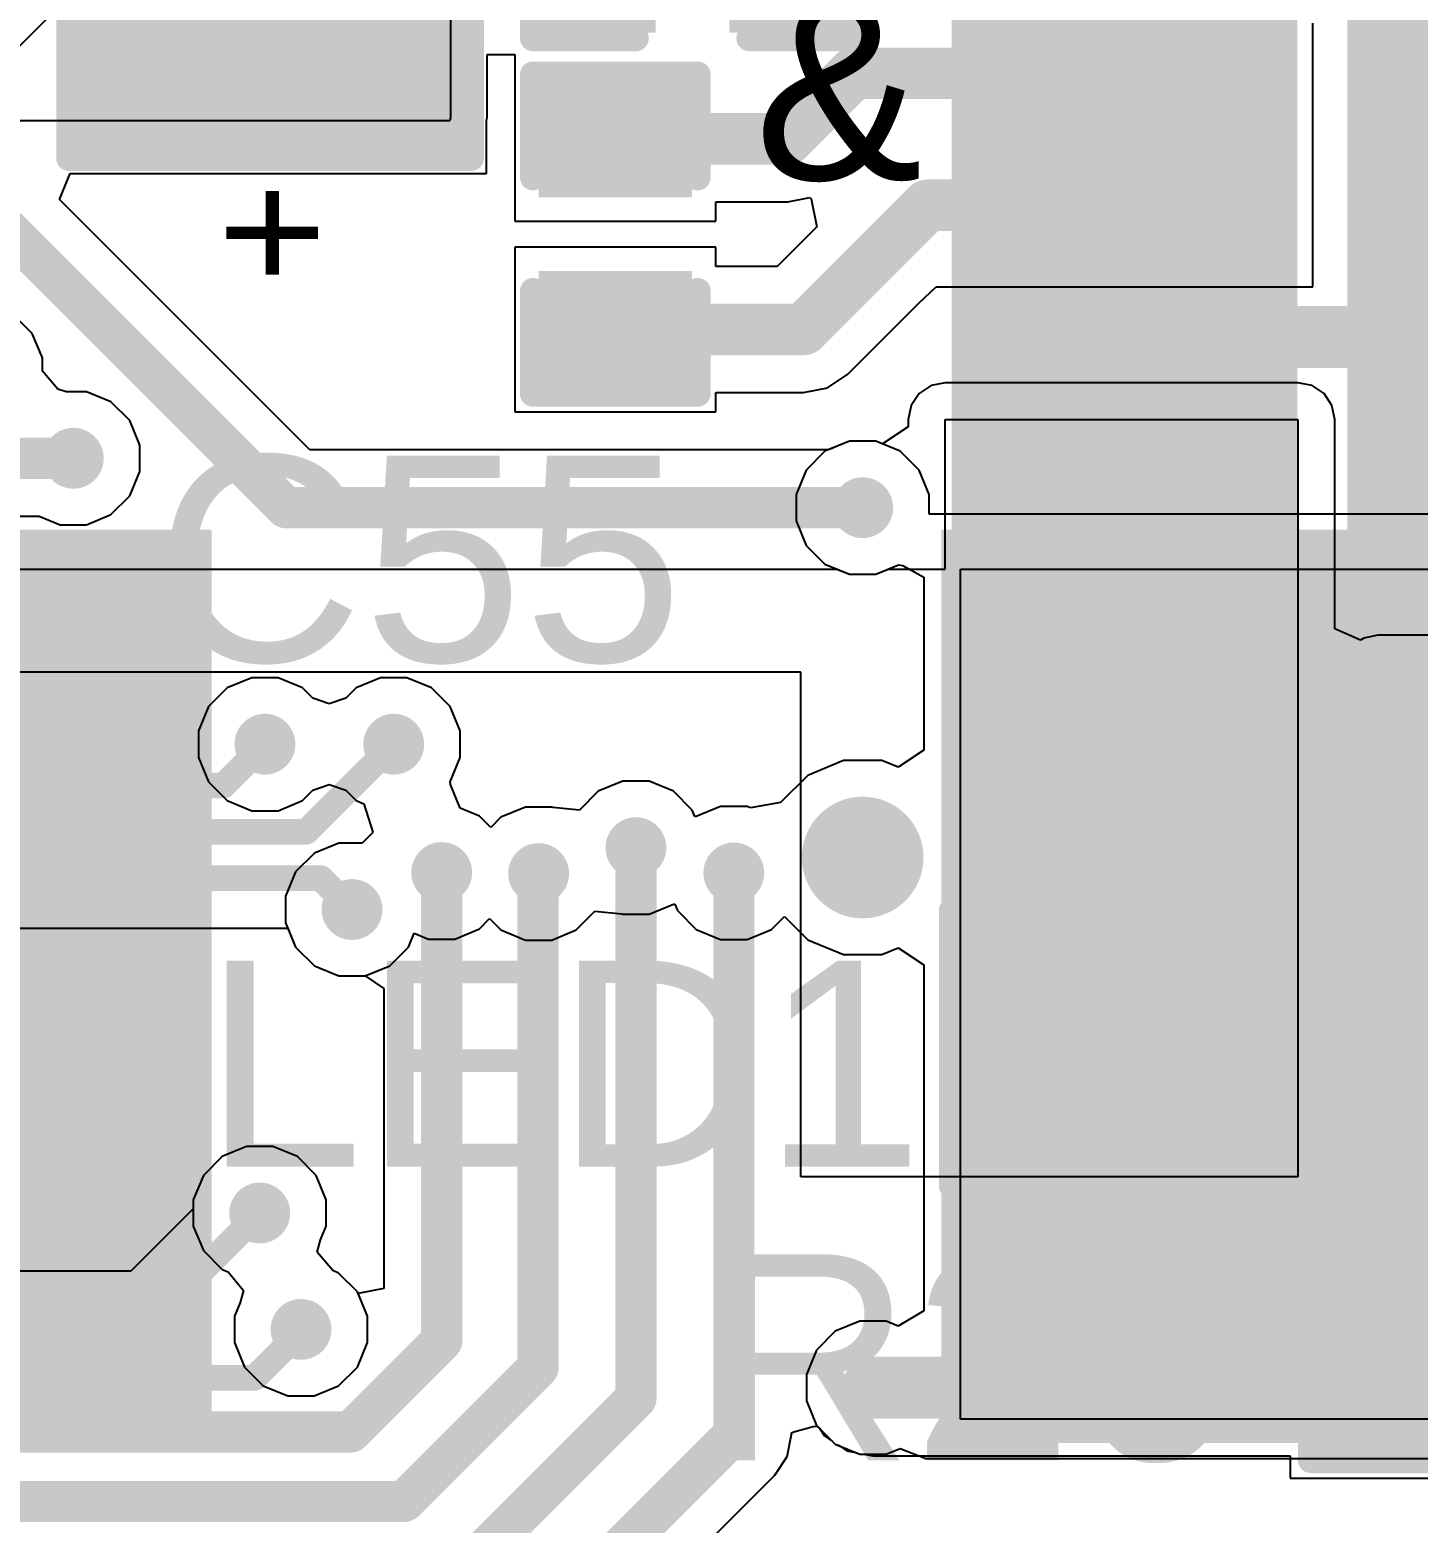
# Model space of a CAD drawing. Header units: millimetres. Extents: x -1.7 to 76.1, y -1.1 to 50.5.
# Drawn here: x 28.99 to 35.83, y 27.3 to 34.66 of the extents above; entities that cross this region are included whole.
import ezdxf

# ---------------------------------------------------------------- set-up
doc = ezdxf.new("R2010")
doc.units = ezdxf.units.MM
for name, color, linetype in [('BottomLayer', 5, 'Continuous'), ('BottomPaste', 16, 'Continuous'), ('BottomSolder', 6, 'Continuous'), ('MultiLayer', 9, 'Continuous'), ('PadHoleLayer', 156, 'Continuous'), ('TopLayer', 1, 'Continuous'), ('TopOverlay', 2, 'Continuous'), ('TopPaste', 8, 'Continuous'), ('TopSolder', 216, 'Continuous'), ('ViaHoleLayer', 16, 'Continuous')]:
    doc.layers.add(name, color=color, linetype=linetype)
doc.styles.add('Arial', font='', dxfattribs={"height": 0.2})
doc.styles.get('Arial').set_extended_font_data('Arial')

# ---------------------------------------------------------------- blocks, each defined once
blk = doc.blocks.new('T____1206_55')
at = {"layer": 'TopLayer'}
for points in [[(-2.032, 0.889), (-0.508, 0.889), (-0.508, -0.889), (-2.032, -0.889)], [(0.508, 0.889), (2.032, 0.889), (2.032, -0.889), (0.508, -0.889)]]:
    blk.add_hatch(color=1, dxfattribs=at).paths.add_polyline_path(points)
at = {"layer": 'TopPaste'}
for points in [[(-2.032, 0.889), (-0.508, 0.889), (-0.508, -0.889), (-2.032, -0.889)], [(0.508, 0.889), (2.032, 0.889), (2.032, -0.889), (0.508, -0.889)]]:
    blk.add_hatch(color=8, dxfattribs=at).paths.add_polyline_path(points)
at = {"layer": 'TopSolder'}
for points in [[(-2.1336, 0.9906), (-0.4064, 0.9906), (-0.4064, -0.9906), (-2.1336, -0.9906)], [(0.4064, 0.9906), (2.1336, 0.9906), (2.1336, -0.9906), (0.4064, -0.9906)]]:
    blk.add_hatch(color=216, dxfattribs=at).paths.add_polyline_path(points)
at = {"layer": 'TopOverlay', "const_width": 0.127}
for points in [[(-2.1336, 0.9906), (-0.6096, 0.9906)], [(-2.1336, 0.9906), (-2.1336, -0.9906)], [(0.6096, 0.9906), (2.1336, 0.9906)], [(2.1336, 0.9906), (2.1336, -0.9906)], [(-2.1336, -0.9906), (-0.6096, -0.9906)], [(0.6096, -0.9906), (2.1336, -0.9906)]]:
    blk.add_lwpolyline(points, dxfattribs=at)
at = {"layer": 'TopOverlay', "const_width": 0.0635}
for points in [[(-2.16535, 0.9906, 1), (-2.10185, 0.9906, 1)], [(-2.16535, 0.9906, 1), (-2.10185, 0.9906, 1)], [(-0.64135, 0.9906, 1), (-0.57785, 0.9906, 1)], [(0.57785, 0.9906, 1), (0.64135, 0.9906, 1)], [(2.10185, 0.9906, 1), (2.16535, 0.9906, 1)], [(2.10185, 0.9906, 1), (2.16535, 0.9906, 1)], [(-2.16535, -0.9906, 1), (-2.10185, -0.9906, 1)], [(-2.16535, -0.9906, 1), (-2.10185, -0.9906, 1)], [(-0.64135, -0.9906, 1), (-0.57785, -0.9906, 1)], [(0.57785, -0.9906, 1), (0.64135, -0.9906, 1)], [(2.10185, -0.9906, 1), (2.16535, -0.9906, 1)], [(2.10185, -0.9906, 1), (2.16535, -0.9906, 1)]]:
    blk.add_lwpolyline(points, format="xyb", close=True, dxfattribs=at)
at = {"layer": 'TopOverlay'}
blk.add_text('+', height=0.635, dxfattribs=at).set_placement((-2.7502, -0.31739))
blk = doc.blocks.new('C___0402_59')
at = {"layer": 'TopLayer'}
for points in [[(-0.6985, -0.3175), (-0.6985, 0.3175), (-0.2413, 0.3175), (-0.2413, -0.3175)], [(0.2413, -0.3175), (0.2413, 0.3175), (0.6985, 0.3175), (0.6985, -0.3175)]]:
    blk.add_hatch(color=1, dxfattribs=at).paths.add_polyline_path(points)
at = {"layer": 'TopPaste'}
for points in [[(-0.6985, -0.3175), (-0.6985, 0.3175), (-0.2413, 0.3175), (-0.2413, -0.3175)], [(0.2413, -0.3175), (0.2413, 0.3175), (0.6985, 0.3175), (0.6985, -0.3175)]]:
    blk.add_hatch(color=8, dxfattribs=at).paths.add_polyline_path(points)
at = {"layer": 'TopSolder'}
for points in [[(-0.7585, -0.3775), (-0.7585, 0.3775), (-0.1813, 0.3775), (-0.1813, -0.3775)], [(0.1813, -0.3775), (0.1813, 0.3775), (0.7585, 0.3775), (0.7585, -0.3775)]]:
    blk.add_hatch(color=216, dxfattribs=at).paths.add_polyline_path(points)
at = {"layer": 'TopOverlay', "const_width": 0.127}
for points in [[(-0.7874, -0.4064), (-0.7874, 0.4064)], [(-0.2794, 0.4064), (-0.7874, 0.4064)], [(0.7874, 0.4064), (0.2794, 0.4064)], [(0.7874, -0.4064), (0.7874, 0.4064)], [(-0.2794, -0.4064), (-0.7874, -0.4064)], [(0.7874, -0.4064), (0.2794, -0.4064)]]:
    blk.add_lwpolyline(points, dxfattribs=at)
at = {"layer": 'TopOverlay', "const_width": 0.0635}
for points in [[(-0.8191, 0.4064, 1), (-0.7556, 0.4064, 1)], [(-0.8191, 0.4064, 1), (-0.7556, 0.4064, 1)], [(-0.3111, 0.4064, 1), (-0.2477, 0.4064, 1)], [(0.2477, 0.4064, 1), (0.3111, 0.4064, 1)], [(0.7556, 0.4064, 1), (0.8191, 0.4064, 1)], [(0.7556, 0.4064, 1), (0.8191, 0.4064, 1)], [(-0.8191, -0.4064, 1), (-0.7556, -0.4064, 1)], [(-0.8191, -0.4064, 1), (-0.7556, -0.4064, 1)], [(-0.3111, -0.4064, 1), (-0.2477, -0.4064, 1)], [(0.2477, -0.4064, 1), (0.3111, -0.4064, 1)], [(0.7556, -0.4064, 1), (0.8191, -0.4064, 1)], [(0.7556, -0.4064, 1), (0.8191, -0.4064, 1)]]:
    blk.add_lwpolyline(points, format="xyb", close=True, dxfattribs=at)
blk = doc.blocks.new('____0402_61')
at = {"layer": 'TopLayer'}
for points in [[(-0.6985, -0.3175), (-0.6985, 0.3175), (-0.2413, 0.3175), (-0.2413, -0.3175)], [(0.2413, -0.3175), (0.2413, 0.3175), (0.6985, 0.3175), (0.6985, -0.3175)]]:
    blk.add_hatch(color=1, dxfattribs=at).paths.add_polyline_path(points)
at = {"layer": 'TopPaste'}
for points in [[(-0.6985, -0.3175), (-0.6985, 0.3175), (-0.2413, 0.3175), (-0.2413, -0.3175)], [(0.2413, -0.3175), (0.2413, 0.3175), (0.6985, 0.3175), (0.6985, -0.3175)]]:
    blk.add_hatch(color=8, dxfattribs=at).paths.add_polyline_path(points)
at = {"layer": 'TopSolder'}
for points in [[(-0.7585, -0.3775), (-0.7585, 0.3775), (-0.1813, 0.3775), (-0.1813, -0.3775)], [(0.1813, -0.3775), (0.1813, 0.3775), (0.7585, 0.3775), (0.7585, -0.3775)]]:
    blk.add_hatch(color=216, dxfattribs=at).paths.add_polyline_path(points)
at = {"layer": 'TopOverlay', "const_width": 0.127}
for points in [[(-0.7874, -0.4064), (-0.7874, 0.4064)], [(-0.7874, 0.4064), (-0.2794, 0.4064)], [(0.2794, 0.4064), (0.7874, 0.4064)], [(0.7874, -0.4064), (0.7874, 0.4064)], [(-0.7874, -0.4064), (-0.2794, -0.4064)], [(0.2794, -0.4064), (0.7874, -0.4064)]]:
    blk.add_lwpolyline(points, dxfattribs=at)
at = {"layer": 'TopOverlay', "const_width": 0.0635}
for points in [[(-0.8191, 0.4064, 1), (-0.7556, 0.4064, 1)], [(-0.8191, 0.4064, 1), (-0.7556, 0.4064, 1)], [(-0.3111, 0.4064, 1), (-0.2477, 0.4064, 1)], [(0.2477, 0.4064, 1), (0.3111, 0.4064, 1)], [(0.7556, 0.4064, 1), (0.8191, 0.4064, 1)], [(0.7556, 0.4064, 1), (0.8191, 0.4064, 1)], [(-0.8191, -0.4064, 1), (-0.7556, -0.4064, 1)], [(-0.8191, -0.4064, 1), (-0.7556, -0.4064, 1)], [(-0.3111, -0.4064, 1), (-0.2477, -0.4064, 1)], [(0.2477, -0.4064, 1), (0.3111, -0.4064, 1)], [(0.7556, -0.4064, 1), (0.8191, -0.4064, 1)], [(0.7556, -0.4064, 1), (0.8191, -0.4064, 1)]]:
    blk.add_lwpolyline(points, format="xyb", close=True, dxfattribs=at)
blk = doc.blocks.new('SMC_B_104')
at = {"layer": 'BottomLayer'}
for points in [[(-6, 2.15), (-1.9, 2.15), (-1.9, -2.15), (-6, -2.15)], [(1.9, 2.15), (6, 2.15), (6, -2.15), (1.9, -2.15)]]:
    blk.add_hatch(color=5, dxfattribs=at).paths.add_polyline_path(points)
at = {"layer": 'BottomPaste'}
for points in [[(-6, 2.15), (-1.9, 2.15), (-1.9, -2.15), (-6, -2.15)], [(1.9, 2.15), (6, 2.15), (6, -2.15), (1.9, -2.15)]]:
    blk.add_hatch(color=16, dxfattribs=at).paths.add_polyline_path(points)
at = {"layer": 'BottomSolder'}
for points in [[(-6.1016, 2.2516), (-1.7984, 2.2516), (-1.7984, -2.2516), (-6.1016, -2.2516)], [(1.7984, 2.2516), (6.1016, 2.2516), (6.1016, -2.2516), (1.7984, -2.2516)]]:
    blk.add_hatch(color=6, dxfattribs=at).paths.add_polyline_path(points)
blk = doc.blocks.new('LED_0805_125')
at = {"layer": 'TopLayer'}
for points in [[(-1.65, 0.6), (-0.45, 0.6), (-0.45, -0.6), (-1.65, -0.6)], [(0.45, 0.6), (1.65, 0.6), (1.65, -0.6), (0.45, -0.6)]]:
    blk.add_hatch(color=1, dxfattribs=at).paths.add_polyline_path(points)
at = {"layer": 'TopOverlay'}
blk.add_hatch(color=2, dxfattribs=at).paths.add_polyline_path([(1.7309, -0.7366), (2.794, -0.7366), (2.794, 0.7366), (1.7309, 0.7366)])
at = {"layer": 'TopPaste'}
for points in [[(-1.65, 0.6), (-0.45, 0.6), (-0.45, -0.6), (-1.65, -0.6)], [(0.45, 0.6), (1.65, 0.6), (1.65, -0.6), (0.45, -0.6)]]:
    blk.add_hatch(color=8, dxfattribs=at).paths.add_polyline_path(points)
at = {"layer": 'TopSolder'}
for points in [[(-1.7516, 0.7016), (-0.3484, 0.7016), (-0.3484, -0.7016), (-1.7516, -0.7016)], [(0.3484, 0.7016), (1.7516, 0.7016), (1.7516, -0.7016), (0.3484, -0.7016)]]:
    blk.add_hatch(color=216, dxfattribs=at).paths.add_polyline_path(points)
at = {"layer": 'TopOverlay', "const_width": 0.127}
for points in [[(-1.7272, -0.6815), (-1.7272, 0.6815)], [(-1.7272, 0.6815), (-0.4789, 0.6815)], [(0.4826, 0.6858), (1.7309, 0.6858)], [(1.7309, -0.6771), (1.7309, 0.6858)], [(-1.7272, -0.6815), (-0.4789, -0.6815)], [(0.4826, -0.6771), (1.7309, -0.6771)]]:
    blk.add_lwpolyline(points, dxfattribs=at)
at = {"layer": 'TopOverlay', "const_width": 0.0635}
for points in [[(-1.759, 0.6815, 1), (-1.6954, 0.6815, 1)], [(-1.759, 0.6815, 1), (-1.6954, 0.6815, 1)], [(-0.5106, 0.6815, 1), (-0.4471, 0.6815, 1)], [(0.4508, 0.6858, 1), (0.5143, 0.6858, 1)], [(1.6992, 0.6858, 1), (1.7627, 0.6858, 1)], [(1.6992, 0.6858, 1), (1.7627, 0.6858, 1)], [(-1.759, -0.6815, 1), (-1.6954, -0.6815, 1)], [(-1.759, -0.6815, 1), (-1.6954, -0.6815, 1)], [(-0.5106, -0.6815, 1), (-0.4471, -0.6815, 1)], [(0.4508, -0.6771, 1), (0.5143, -0.6771, 1)], [(1.6992, -0.6771, 1), (1.7627, -0.6771, 1)], [(1.6992, -0.6771, 1), (1.7627, -0.6771, 1)]]:
    blk.add_lwpolyline(points, format="xyb", close=True, dxfattribs=at)
blk = doc.blocks.new('R___0603_155')
at = {"layer": 'TopLayer'}
for points in [[(-0.381, 0.4445), (-0.381, -0.4445), (-1.143, -0.4445), (-1.143, 0.4445)], [(1.143, 0.4445), (1.143, -0.4445), (0.381, -0.4445), (0.381, 0.4445)]]:
    blk.add_hatch(color=1, dxfattribs=at).paths.add_polyline_path(points)
at = {"layer": 'TopPaste'}
for points in [[(-0.381, 0.4445), (-0.381, -0.4445), (-1.143, -0.4445), (-1.143, 0.4445)], [(1.143, 0.4445), (1.143, -0.4445), (0.381, -0.4445), (0.381, 0.4445)]]:
    blk.add_hatch(color=8, dxfattribs=at).paths.add_polyline_path(points)
at = {"layer": 'TopSolder'}
for points in [[(-0.2794, 0.5461), (-0.2794, -0.5461), (-1.2446, -0.5461), (-1.2446, 0.5461)], [(1.2446, 0.5461), (1.2446, -0.5461), (0.2794, -0.5461), (0.2794, 0.5461)]]:
    blk.add_hatch(color=216, dxfattribs=at).paths.add_polyline_path(points)
at = {"layer": 'TopOverlay', "const_width": 0.127}
for points in [[(-1.2192, 0.5334), (1.2192, 0.5334)], [(-1.2192, -0.5334), (-1.2192, 0.5334)], [(1.2192, -0.5334), (1.2192, 0.5334)], [(-1.2192, -0.5334), (1.2192, -0.5334)]]:
    blk.add_lwpolyline(points, dxfattribs=at)
at = {"layer": 'TopOverlay', "const_width": 0.0635}
for points in [[(-1.25095, 0.5334, 1), (-1.18745, 0.5334, 1)], [(-1.25095, 0.5334, 1), (-1.18745, 0.5334, 1)], [(1.18745, 0.5334, 1), (1.25095, 0.5334, 1)], [(1.18745, 0.5334, 1), (1.25095, 0.5334, 1)], [(-1.25095, -0.5334, 1), (-1.18745, -0.5334, 1)], [(-1.25095, -0.5334, 1), (-1.18745, -0.5334, 1)], [(1.18745, -0.5334, 1), (1.25095, -0.5334, 1)], [(1.18745, -0.5334, 1), (1.25095, -0.5334, 1)]]:
    blk.add_lwpolyline(points, format="xyb", close=True, dxfattribs=at)
blk = doc.blocks.new('HTSSOP_16_222')
at = {"layer": 'BottomLayer'}
h = blk.add_hatch(color=5, dxfattribs=at)
edge = h.paths.add_edge_path()
edge.add_arc((1.35, 1.95), 0.25, 0, 360)
h = blk.add_hatch(color=5, dxfattribs=at)
edge = h.paths.add_edge_path()
edge.add_arc((1.35, 0.65), 0.25, 0, 360)
at = {"layer": 'BottomSolder'}
h = blk.add_hatch(color=6, dxfattribs=at)
edge = h.paths.add_edge_path()
edge.add_arc((1.35, 1.95), 0.3516, 0, 360)
h = blk.add_hatch(color=6, dxfattribs=at)
edge = h.paths.add_edge_path()
edge.add_arc((1.35, 0.65), 0.3516, 0, 360)
at = {"layer": 'MultiLayer'}
h = blk.add_hatch(color=9, dxfattribs=at)
edge = h.paths.add_edge_path()
edge.add_arc((1.35, 1.95), 0.25, 0, 360)
h = blk.add_hatch(color=9, dxfattribs=at)
edge = h.paths.add_edge_path()
edge.add_arc((1.35, 0.65), 0.25, 0, 360)
at = {"layer": 'PadHoleLayer'}
h = blk.add_hatch(color=156, dxfattribs=at)
edge = h.paths.add_edge_path()
edge.add_arc((1.35, 1.95), 0.15, 0, 360)
h = blk.add_hatch(color=156, dxfattribs=at)
edge = h.paths.add_edge_path()
edge.add_arc((1.35, 0.65), 0.15, 0, 360)
at = {"layer": 'TopLayer'}
for points in [[(-1.7, 2.5), (1.7, 2.5), (1.7, -2.5), (-1.7, -2.5)], [(2.15, 2.5), (3.65, 2.5), (3.65, 2.05), (2.15, 2.05)], [(2.15, 1.85), (3.65, 1.85), (3.65, 1.4), (2.15, 1.4)], [(2.15, 1.2), (3.65, 1.2), (3.65, 0.75), (2.15, 0.75)], [(2.15, 0.55), (3.65, 0.55), (3.65, 0.1), (2.15, 0.1)]]:
    blk.add_hatch(color=1, dxfattribs=at).paths.add_polyline_path(points)
h = blk.add_hatch(color=1, dxfattribs=at)
edge = h.paths.add_edge_path()
edge.add_arc((1.35, 1.95), 0.25, 0, 360)
h = blk.add_hatch(color=1, dxfattribs=at)
edge = h.paths.add_edge_path()
edge.add_arc((1.35, 0.65), 0.25, 0, 360)
at = {"layer": 'TopPaste'}
for points in [[(-1.7, 2.5), (1.7, 2.5), (1.7, -2.5), (-1.7, -2.5)], [(2.15, 2.5), (3.65, 2.5), (3.65, 2.05), (2.15, 2.05)], [(2.15, 1.85), (3.65, 1.85), (3.65, 1.4), (2.15, 1.4)], [(2.15, 1.2), (3.65, 1.2), (3.65, 0.75), (2.15, 0.75)], [(2.15, 0.55), (3.65, 0.55), (3.65, 0.1), (2.15, 0.1)]]:
    blk.add_hatch(color=8, dxfattribs=at).paths.add_polyline_path(points)
at = {"layer": 'TopSolder'}
for points in [[(-1.8016, 2.6016), (1.8016, 2.6016), (1.8016, -2.6016), (-1.8016, -2.6016)], [(2.0484, 2.6016), (3.7516, 2.6016), (3.7516, 1.9484), (2.0484, 1.9484)], [(2.0484, 1.9516), (3.7516, 1.9516), (3.7516, 1.2984), (2.0484, 1.2984)], [(2.0484, 1.3016), (3.7516, 1.3016), (3.7516, 0.6484), (2.0484, 0.6484)], [(2.0484, 0.6516), (3.7516, 0.6516), (3.7516, -0.0016), (2.0484, -0.0016)]]:
    blk.add_hatch(color=216, dxfattribs=at).paths.add_polyline_path(points)
h = blk.add_hatch(color=216, dxfattribs=at)
edge = h.paths.add_edge_path()
edge.add_arc((1.35, 1.95), 0.3516, 0, 360)
h = blk.add_hatch(color=216, dxfattribs=at)
edge = h.paths.add_edge_path()
edge.add_arc((1.35, 0.65), 0.3516, 0, 360)
at = {"layer": 'TopOverlay', "const_width": 0.127}
blk.add_lwpolyline([(1.9812, 2.667), (-1.9812, 2.667)], dxfattribs=at)
at = {"layer": 'TopOverlay', "const_width": 0.0635}
blk.add_lwpolyline([(1.9494, 2.667, 1), (2.013, 2.667, 1)], format="xyb", close=True, dxfattribs=at)

msp = doc.modelspace()

# ---------------------------------------------------------------- hatches: boundary and pattern name
at = {"layer": 'BottomLayer'}
h = msp.add_hatch(color=5, dxfattribs=at)
edge = h.paths.add_edge_path()
edge.add_arc((29.2052, 32.5501), 0.15, 0, 360)
h = msp.add_hatch(color=5, dxfattribs=at)
edge = h.paths.add_edge_path()
edge.add_arc((33.0962, 32.3064), 0.15, 0, 360)
h = msp.add_hatch(color=5, dxfattribs=at)
edge = h.paths.add_edge_path()
edge.add_arc((30.1498, 31.1404), 0.15, 0, 360)
h = msp.add_hatch(color=5, dxfattribs=at)
edge = h.paths.add_edge_path()
edge.add_arc((30.7848, 31.1404), 0.15, 0, 360)
h = msp.add_hatch(color=5, dxfattribs=at)
edge = h.paths.add_edge_path()
edge.add_arc((33.0962, 30.5816), 0.3, 0, 360)
h = msp.add_hatch(color=5, dxfattribs=at)
edge = h.paths.add_edge_path()
edge.add_arc((31.9786, 30.6301), 0.15, 0, 360)
h = msp.add_hatch(color=5, dxfattribs=at)
edge = h.paths.add_edge_path()
edge.add_arc((31.0211, 30.5076), 0.15, 0, 360)
h = msp.add_hatch(color=5, dxfattribs=at)
edge = h.paths.add_edge_path()
edge.add_arc((31.4989, 30.5025), 0.15, 0, 360)
h = msp.add_hatch(color=5, dxfattribs=at)
edge = h.paths.add_edge_path()
edge.add_arc((32.4612, 30.5054), 0.15, 0, 360)
h = msp.add_hatch(color=5, dxfattribs=at)
edge = h.paths.add_edge_path()
edge.add_arc((30.5792, 30.3254), 0.15, 0, 360)
h = msp.add_hatch(color=5, dxfattribs=at)
edge = h.paths.add_edge_path()
edge.add_arc((30.1244, 28.829), 0.15, 0, 360)
h = msp.add_hatch(color=5, dxfattribs=at)
edge = h.paths.add_edge_path()
edge.add_arc((30.3276, 28.2551), 0.15, 0, 360)
h = msp.add_hatch(color=5, dxfattribs=at)
edge = h.paths.add_edge_path()
edge.add_arc((33.147, 27.9678), 0.15, 0, 360)
at = {"layer": 'TopLayer'}
h = msp.add_hatch(color=1, dxfattribs=at)
edge = h.paths.add_edge_path()
edge.add_arc((29.2052, 32.5501), 0.15, 0, 360)
h = msp.add_hatch(color=1, dxfattribs=at)
edge = h.paths.add_edge_path()
edge.add_arc((33.0962, 32.3064), 0.15, 0, 360)
for points in [[(35.6362, 30.6324), (39.5732, 30.6324), (39.5732, 31.496), (35.6362, 31.496)], [(35.6362, 29.0068), (36.9316, 29.0068), (36.9316, 30.9626), (35.6362, 30.9626)]]:
    msp.add_hatch(color=1, dxfattribs=at).paths.add_polyline_path(points)
h = msp.add_hatch(color=1, dxfattribs=at)
edge = h.paths.add_edge_path()
edge.add_arc((30.1498, 31.1404), 0.15, 0, 360)
h = msp.add_hatch(color=1, dxfattribs=at)
edge = h.paths.add_edge_path()
edge.add_arc((30.7848, 31.1404), 0.15, 0, 360)
h = msp.add_hatch(color=1, dxfattribs=at)
edge = h.paths.add_edge_path()
edge.add_arc((33.0962, 30.5816), 0.3, 0, 360)
h = msp.add_hatch(color=1, dxfattribs=at)
edge = h.paths.add_edge_path()
edge.add_arc((31.9786, 30.6301), 0.15, 0, 360)
h = msp.add_hatch(color=1, dxfattribs=at)
edge = h.paths.add_edge_path()
edge.add_arc((31.0211, 30.5076), 0.15, 0, 360)
h = msp.add_hatch(color=1, dxfattribs=at)
edge = h.paths.add_edge_path()
edge.add_arc((31.4989, 30.5025), 0.15, 0, 360)
h = msp.add_hatch(color=1, dxfattribs=at)
edge = h.paths.add_edge_path()
edge.add_arc((32.4612, 30.5054), 0.15, 0, 360)
h = msp.add_hatch(color=1, dxfattribs=at)
edge = h.paths.add_edge_path()
edge.add_arc((30.5792, 30.3254), 0.15, 0, 360)
h = msp.add_hatch(color=1, dxfattribs=at)
edge = h.paths.add_edge_path()
edge.add_arc((30.1244, 28.829), 0.15, 0, 360)
h = msp.add_hatch(color=1, dxfattribs=at)
edge = h.paths.add_edge_path()
edge.add_arc((30.3276, 28.2551), 0.15, 0, 360)
h = msp.add_hatch(color=1, dxfattribs=at)
edge = h.paths.add_edge_path()
edge.add_arc((33.147, 27.9678), 0.15, 0, 360)
at = {"layer": 'ViaHoleLayer'}
h = msp.add_hatch(color=16, dxfattribs=at)
edge = h.paths.add_edge_path()
edge.add_arc((29.2052, 32.5501), 0.1, 0, 360)
h = msp.add_hatch(color=16, dxfattribs=at)
edge = h.paths.add_edge_path()
edge.add_arc((33.0962, 32.3064), 0.1, 0, 360)
h = msp.add_hatch(color=16, dxfattribs=at)
edge = h.paths.add_edge_path()
edge.add_arc((30.1498, 31.1404), 0.1, 0, 360)
h = msp.add_hatch(color=16, dxfattribs=at)
edge = h.paths.add_edge_path()
edge.add_arc((30.7848, 31.1404), 0.1, 0, 360)
h = msp.add_hatch(color=16, dxfattribs=at)
edge = h.paths.add_edge_path()
edge.add_arc((31.9786, 30.6301), 0.1, 0, 360)
h = msp.add_hatch(color=16, dxfattribs=at)
edge = h.paths.add_edge_path()
edge.add_arc((33.0962, 30.5816), 0.15, 0, 360)
h = msp.add_hatch(color=16, dxfattribs=at)
edge = h.paths.add_edge_path()
edge.add_arc((31.0211, 30.5076), 0.1, 0, 360)
h = msp.add_hatch(color=16, dxfattribs=at)
edge = h.paths.add_edge_path()
edge.add_arc((31.4989, 30.5025), 0.1, 0, 360)
h = msp.add_hatch(color=16, dxfattribs=at)
edge = h.paths.add_edge_path()
edge.add_arc((32.4612, 30.5054), 0.1, 0, 360)
h = msp.add_hatch(color=16, dxfattribs=at)
edge = h.paths.add_edge_path()
edge.add_arc((30.5792, 30.3254), 0.1, 0, 360)
h = msp.add_hatch(color=16, dxfattribs=at)
edge = h.paths.add_edge_path()
edge.add_arc((30.1244, 28.829), 0.1, 0, 360)
h = msp.add_hatch(color=16, dxfattribs=at)
edge = h.paths.add_edge_path()
edge.add_arc((30.3276, 28.2551), 0.1, 0, 360)
h = msp.add_hatch(color=16, dxfattribs=at)
edge = h.paths.add_edge_path()
edge.add_arc((33.147, 27.9678), 0.1, 0, 360)

# ---------------------------------------------------------------- linework, layer by layer
at = {"layer": 'BottomLayer'}
for p, q in [((28.0944, 33.7367), (34.0896, 39.7319)), ((29.0029, 33.1652), (28.9107, 33.2574)), ((29.0528, 33.0447), (29.0029, 33.1652)), ((29.0528, 32.9792), (29.0528, 33.0447)), ((29.129, 32.8907), (29.0528, 32.9792)), ((29.1701, 32.8779), (29.129, 32.8907)), ((29.2704, 32.8779), (29.1701, 32.8779)), ((29.3909, 32.828), (29.2704, 32.8779)), ((29.4831, 32.7358), (29.3909, 32.828)), ((29.533, 32.6153), (29.4831, 32.7358)), ((29.533, 32.4849), (29.533, 32.6153)), ((33.031, 32.6342), (32.9105, 32.5843)), ((33.1614, 32.6342), (33.031, 32.6342)), ((33.2819, 32.5843), (33.1614, 32.6342)), ((32.9105, 32.5843), (32.8183, 32.4921)), ((33.3741, 32.4921), (33.2819, 32.5843)), ((29.4831, 32.3644), (29.533, 32.4849)), ((32.8183, 32.4921), (32.7684, 32.3716)), ((33.424, 32.3716), (33.3741, 32.4921)), ((29.3909, 32.2722), (29.4831, 32.3644)), ((32.7684, 32.3716), (32.7684, 32.2412)), ((33.424, 32.2744), (33.424, 32.3716)), ((25.1243, 32.2652), (29.0364, 32.2652)), ((29.0364, 32.2652), (29.14, 32.2223)), ((29.2704, 32.2223), (29.3909, 32.2722)), ((33.5035, 32.2744), (33.424, 32.2744)), ((37.864, 32.2744), (33.5035, 32.2744)), ((29.14, 32.2223), (29.2704, 32.2223)), ((32.7684, 32.2412), (32.8183, 32.1207)), ((32.8183, 32.1207), (32.9105, 32.0285)), ((32.9105, 32.0285), (33.031, 31.9786)), ((33.031, 31.9786), (33.1614, 31.9786)), ((33.1614, 31.9786), (33.2737, 32.0251)), ((33.2737, 32.0251), (33.2944, 32.0216)), ((33.2944, 32.0216), (33.3975, 31.9645)), ((33.3975, 31.9645), (33.3975, 31.1114)), ((33.5788, 29.464), (33.5788, 32.004)), ((33.5788, 32.004), (37.69, 32.004)), ((30.0846, 31.4682), (29.9641, 31.4183)), ((30.215, 31.4682), (30.0846, 31.4682)), ((30.3355, 31.4183), (30.215, 31.4682)), ((30.7196, 31.4682), (30.5991, 31.4183)), ((30.85, 31.4682), (30.7196, 31.4682)), ((30.9705, 31.4183), (30.85, 31.4682)), ((29.9641, 31.4183), (29.8719, 31.3261)), ((30.3865, 31.3673), (30.3355, 31.4183)), ((30.4673, 31.3396), (30.3865, 31.3673)), ((30.5481, 31.3673), (30.4673, 31.3396)), ((30.5991, 31.4183), (30.5481, 31.3673)), ((31.0627, 31.3261), (30.9705, 31.4183)), ((29.8719, 31.3261), (29.822, 31.2056)), ((31.1126, 31.2056), (31.0627, 31.3261)), ((29.822, 31.2056), (29.822, 31.0752)), ((31.1126, 31.0752), (31.1126, 31.2056)), ((29.822, 31.0752), (29.8719, 30.9547)), ((31.0627, 30.9547), (31.1126, 31.0752)), ((33.3975, 31.1114), (33.2705, 31.0266)), ((33.0012, 31.0594), (32.8255, 30.9867)), ((33.1912, 31.0594), (33.0012, 31.0594)), ((33.2705, 31.0266), (33.1912, 31.0594)), ((29.8719, 30.9547), (29.9641, 30.8625)), ((30.3865, 30.9135), (30.4673, 30.9412)), ((30.4673, 30.9412), (30.5481, 30.9135)), ((31.0654, 30.9413), (31.0627, 30.9547)), ((31.1123, 30.8247), (31.0654, 30.9413)), ((31.9134, 30.9579), (31.7929, 30.908)), ((32.0438, 30.9579), (31.9134, 30.9579)), ((32.1643, 30.908), (32.0438, 30.9579)), ((32.8255, 30.9867), (32.6911, 30.8523)), ((29.9641, 30.8625), (30.0846, 30.8126)), ((30.215, 30.8126), (30.3355, 30.8625)), ((30.3355, 30.8625), (30.3865, 30.9135)), ((30.5481, 30.9135), (30.5991, 30.8625)), ((30.5991, 30.8625), (30.6374, 30.8466)), ((31.7929, 30.908), (31.7007, 30.8157)), ((32.2565, 30.8157), (32.1643, 30.908)), ((32.6911, 30.8523), (32.5429, 30.8263)), ((30.0846, 30.8126), (30.215, 30.8126)), ((30.6374, 30.8466), (30.6816, 30.706)), ((31.2068, 30.7855), (31.1123, 30.8247)), ((31.2626, 30.7298), (31.2068, 30.7855)), ((31.3132, 30.7804), (31.2626, 30.7298)), ((31.4337, 30.8303), (31.3132, 30.7804)), ((31.5641, 30.8303), (31.4337, 30.8303)), ((31.5685, 30.8285), (31.5641, 30.8303)), ((31.7007, 30.8157), (31.5685, 30.8285)), ((32.2694, 30.7845), (32.2565, 30.8157)), ((32.2755, 30.7833), (32.2694, 30.7845)), ((32.396, 30.8332), (32.2755, 30.7833)), ((32.5264, 30.8332), (32.396, 30.8332)), ((32.5429, 30.8263), (32.5264, 30.8332)), ((30.6794, 30.7029), (30.6288, 30.6532)), ((30.6816, 30.706), (30.6794, 30.7029)), ((30.514, 30.6532), (30.3935, 30.6033)), ((30.6288, 30.6532), (30.514, 30.6532)), ((30.3935, 30.6033), (30.3013, 30.5111)), ((30.3013, 30.5111), (30.2514, 30.3906)), ((30.2514, 30.3906), (30.2514, 30.2602)), ((32.0438, 30.3023), (32.1643, 30.3522)), ((32.1643, 30.3522), (32.1704, 30.351)), ((32.1704, 30.351), (32.1833, 30.3197)), ((30.2514, 30.2602), (30.3013, 30.1397)), ((31.2068, 30.2297), (31.2575, 30.2804)), ((31.2575, 30.2804), (31.3132, 30.2246)), ((31.6846, 30.2246), (31.7768, 30.3168)), ((31.7768, 30.3168), (31.909, 30.3041)), ((31.909, 30.3041), (31.9134, 30.3023)), ((31.9134, 30.3023), (32.0438, 30.3023)), ((32.1833, 30.3197), (32.2755, 30.2275)), ((32.6469, 30.2275), (32.7107, 30.2914)), ((32.7107, 30.2914), (32.8255, 30.1765)), ((30.8571, 30.1397), (30.8858, 30.2089)), ((30.8858, 30.2089), (30.9559, 30.1798)), ((31.0863, 30.1798), (31.2068, 30.2297)), ((31.3132, 30.2246), (31.4337, 30.1747)), ((31.5641, 30.1747), (31.6846, 30.2246)), ((32.2755, 30.2275), (32.396, 30.1776)), ((32.5264, 30.1776), (32.6469, 30.2275)), ((30.3013, 30.1397), (30.3935, 30.0475)), ((30.7649, 30.0475), (30.8571, 30.1397)), ((30.9559, 30.1798), (31.0863, 30.1798)), ((31.4337, 30.1747), (31.5641, 30.1747)), ((32.396, 30.1776), (32.5264, 30.1776)), ((32.8255, 30.1765), (33.0012, 30.1038)), ((33.1912, 30.1038), (33.2705, 30.1366)), ((33.2705, 30.1366), (33.3975, 30.0518)), ((30.3935, 30.0475), (30.514, 29.9976)), ((30.6444, 29.9976), (30.7649, 30.0475)), ((33.0012, 30.1038), (33.1912, 30.1038)), ((33.3975, 30.0518), (33.3975, 29.464)), ((30.514, 29.9976), (30.6444, 29.9976)), ((33.3975, 29.464), (33.3975, 28.3468)), ((33.5788, 27.813), (33.5788, 29.464)), ((30.0592, 29.1568), (29.9387, 29.1069)), ((30.1896, 29.1568), (30.0592, 29.1568)), ((30.3101, 29.1069), (30.1896, 29.1568)), ((29.9387, 29.1069), (29.8465, 29.0147)), ((30.4023, 29.0147), (30.3101, 29.1069)), ((29.8465, 29.0147), (29.7966, 28.8942)), ((30.4522, 28.8942), (30.4023, 29.0147)), ((29.7966, 28.8942), (29.7966, 28.7638)), ((30.4522, 28.7638), (30.4522, 28.8942)), ((29.7966, 28.7638), (29.8465, 28.6433)), ((30.4244, 28.6968), (30.4522, 28.7638)), ((29.8465, 28.6433), (29.9387, 28.5511)), ((30.4078, 28.6367), (30.4244, 28.6968)), ((30.4838, 28.5452), (30.4078, 28.6367)), ((29.9387, 28.5511), (29.9682, 28.5389)), ((29.9682, 28.5389), (30.0442, 28.4474)), ((30.5133, 28.533), (30.4838, 28.5452)), ((30.6055, 28.4408), (30.5133, 28.533)), ((30.0442, 28.4474), (30.0276, 28.3873)), ((30.6554, 28.3203), (30.6055, 28.4408)), ((30.0276, 28.3873), (29.9998, 28.3203)), ((33.3975, 28.3468), (33.2705, 28.2714)), ((29.9998, 28.3203), (29.9998, 28.1899)), ((30.6554, 28.1899), (30.6554, 28.3203)), ((33.0818, 28.2956), (32.9613, 28.2457)), ((33.2122, 28.2956), (33.0818, 28.2956)), ((33.2705, 28.2714), (33.2122, 28.2956)), ((32.9613, 28.2457), (32.8691, 28.1535)), ((29.9998, 28.1899), (30.0497, 28.0694)), ((30.6055, 28.0694), (30.6554, 28.1899)), ((32.8691, 28.1535), (32.8192, 28.033)), ((30.0497, 28.0694), (30.1419, 27.9772)), ((30.5133, 27.9772), (30.6055, 28.0694)), ((30.1419, 27.9772), (30.2624, 27.9273)), ((30.3928, 27.9273), (30.5133, 27.9772)), ((32.8192, 28.033), (32.8192, 27.9026)), ((30.2624, 27.9273), (30.3928, 27.9273)), ((32.8192, 27.9026), (32.8691, 27.7821)), ((32.8691, 27.7821), (32.9613, 27.6899)), ((42.9006, 27.813), (33.5788, 27.813)), ((32.9613, 27.6899), (33.0818, 27.64)), ((33.0818, 27.64), (33.2122, 27.64)), ((33.2122, 27.64), (33.2814, 27.6687)), ((33.2814, 27.6687), (33.4084, 27.6188)), ((33.4084, 27.6188), (33.4084, 27.6188)), ((33.4084, 27.6188), (37.864, 27.6188))]:
    msp.add_line(p, q, dxfattribs=at)
at = {"layer": 'BottomLayer', "const_width": 0.2032}
msp.add_lwpolyline([(24.9555, 32.5501), (29.2052, 32.5501)], dxfattribs=at)
at = {"layer": 'BottomLayer', "const_width": 0.1016}
msp.add_lwpolyline([(29.1544, 32.5501, 1), (29.256, 32.5501, 1)], format="xyb", close=True, dxfattribs=at)
at = {"layer": 'TopLayer'}
for p, q in [((31.0642, 34.7218), (31.0642, 34.2317)), ((35.315, 34.0448), (35.315, 34.6948)), ((31.2455, 34.2317), (31.2455, 34.5405)), ((31.2455, 34.5405), (31.3817, 34.5405)), ((31.3817, 34.5405), (31.3817, 33.7185)), ((31.0604, 34.2138), (28.7493, 34.2138)), ((31.0607, 34.2141), (31.0604, 34.2138)), ((31.0642, 34.2317), (31.0607, 34.2141)), ((31.242, 34.2142), (31.2455, 34.2317)), ((31.242, 34.1963), (31.242, 34.2142)), ((31.242, 33.9536), (31.242, 34.1963)), ((31.242, 34.1963), (31.242, 34.1963)), ((35.315, 33.3948), (35.315, 34.0448)), ((29.1365, 33.8266), (29.1891, 33.9536)), ((29.1891, 33.9536), (31.242, 33.9536)), ((30.3718, 32.5913), (29.1365, 33.8266)), ((32.3723, 33.7185), (32.3723, 33.8141)), ((32.3723, 33.8141), (32.7279, 33.8141)), ((32.7279, 33.8141), (32.8354, 33.8355)), ((32.8354, 33.8355), (32.8426, 33.8298)), ((32.8426, 33.8298), (32.8704, 33.6909)), ((31.3817, 33.7185), (32.3723, 33.7185)), ((32.8704, 33.6909), (32.6754, 33.4959)), ((32.3723, 33.5915), (31.3817, 33.5915)), ((31.3817, 33.5915), (31.3817, 32.7787)), ((32.3723, 33.4959), (32.3723, 33.5915)), ((32.6754, 33.4959), (32.3723, 33.4959)), ((33.3725, 33.314), (33.4594, 33.3948)), ((33.4594, 33.3948), (33.4594, 33.3948)), ((33.4594, 33.3948), (33.4594, 33.3948)), ((33.4594, 33.3948), (35.315, 33.3948)), ((33.0238, 32.9654), (33.3725, 33.314)), ((32.923, 32.898), (33.0238, 32.9654)), ((33.5026, 32.9219), (33.4332, 32.9081)), ((35.2422, 32.9219), (33.5026, 32.9219)), ((35.3116, 32.9081), (35.2422, 32.9219)), ((32.3723, 32.7787), (32.3723, 32.8743)), ((32.3723, 32.8743), (32.8041, 32.8743)), ((32.8041, 32.8743), (32.923, 32.898)), ((33.3744, 32.8688), (33.3351, 32.81)), ((33.4332, 32.9081), (33.3744, 32.8688)), ((35.3704, 32.8688), (35.3116, 32.9081)), ((35.4097, 32.81), (35.3704, 32.8688)), ((31.3817, 32.7787), (32.3723, 32.7787)), ((33.3351, 32.81), (33.3213, 32.7406)), ((35.4235, 32.7406), (35.4097, 32.81)), ((33.3213, 32.7054), (33.1943, 32.6206)), ((33.3213, 32.7406), (33.3213, 32.7054)), ((33.5026, 32.004), (33.5026, 32.7406)), ((33.5026, 32.7406), (35.2422, 32.7406)), ((35.2422, 32.7406), (35.2422, 29.0068)), ((35.4235, 31.7089), (35.4235, 32.7406)), ((33.031, 32.6342), (32.9274, 32.5913)), ((33.1614, 32.6342), (33.031, 32.6342)), ((33.1943, 32.6206), (33.1614, 32.6342)), ((32.9274, 32.5913), (30.3718, 32.5913)), ((24.1046, 32.004), (32.9697, 32.004)), ((32.9697, 32.004), (33.031, 31.9786)), ((33.031, 31.9786), (33.1614, 31.9786)), ((33.1614, 31.9786), (33.2227, 32.004)), ((33.2227, 32.004), (33.5026, 32.004)), ((35.5505, 31.6526), (35.4235, 31.7089)), ((35.5668, 31.6635), (35.5505, 31.6526)), ((35.6362, 31.6773), (35.5668, 31.6635)), ((39.5732, 31.6773), (35.6362, 31.6773)), ((32.7914, 31.496), (24.61, 31.496)), ((32.7914, 29.0068), (32.7914, 31.496)), ((25.0812, 30.234), (30.2623, 30.234)), ((30.2623, 30.234), (30.3013, 30.1397)), ((30.3013, 30.1397), (30.3935, 30.0475)), ((30.3935, 30.0475), (30.514, 29.9976)), ((30.514, 29.9976), (30.6444, 29.9976)), ((30.6444, 29.9976), (30.7363, 29.9362)), ((30.7363, 29.9362), (30.7363, 28.4569)), ((30.0592, 29.1568), (29.9387, 29.1069)), ((30.1896, 29.1568), (30.0592, 29.1568)), ((30.3101, 29.1069), (30.1896, 29.1568)), ((29.9387, 29.1069), (29.8465, 29.0147)), ((30.4023, 29.0147), (30.3101, 29.1069)), ((29.8465, 29.0147), (29.7966, 28.8942)), ((30.4522, 28.8942), (30.4023, 29.0147)), ((35.2422, 29.0068), (32.7914, 29.0068)), ((29.7966, 28.8942), (29.7966, 28.8491)), ((30.4522, 28.7638), (30.4522, 28.8942)), ((29.7966, 28.8491), (29.4891, 28.5416)), ((30.4244, 28.6968), (30.4522, 28.7638)), ((30.4078, 28.6367), (30.4244, 28.6968)), ((30.4838, 28.5452), (30.4078, 28.6367)), ((29.4891, 28.5416), (25.6711, 28.5416)), ((30.5133, 28.533), (30.4838, 28.5452)), ((30.6055, 28.4408), (30.5133, 28.533)), ((30.6093, 28.4317), (30.6055, 28.4408)), ((30.7363, 28.4569), (30.6093, 28.4317)), ((32.7577, 27.7506), (32.8518, 27.7772)), ((32.8518, 27.7772), (32.8731, 27.7781)), ((32.8731, 27.7781), (32.8837, 27.7675)), ((32.8837, 27.7675), (32.9089, 27.7297)), ((32.7244, 27.6285), (32.7461, 27.7375)), ((32.7461, 27.7449), (32.7577, 27.7506)), ((32.7461, 27.7375), (32.7461, 27.7449)), ((32.9089, 27.7297), (32.9467, 27.7045)), ((32.9467, 27.7045), (32.9613, 27.6899)), ((32.9613, 27.6899), (32.9804, 27.682)), ((32.9804, 27.682), (33.0182, 27.6568)), ((32.6626, 27.5361), (32.7244, 27.6285)), ((33.0182, 27.6568), (33.0628, 27.6479)), ((33.0628, 27.6479), (33.0818, 27.64)), ((33.0818, 27.64), (33.1024, 27.64)), ((33.1024, 27.64), (33.147, 27.6311)), ((33.147, 27.6311), (35.2044, 27.6311)), ((35.2044, 27.6311), (35.2044, 27.5209)), ((31.8685, 26.742), (32.6626, 27.5361)), ((32.6626, 27.5361), (32.6626, 27.5361)), ((35.2044, 27.5209), (36.322, 27.5209))]:
    msp.add_line(p, q, dxfattribs=at)
for points, const_width in [([(25.0823, 37.4779), (30.2538, 32.3064)], 0.2032), ([(32.7279, 34.1249), (33.0506, 34.4476)], 0.254), ([(33.0506, 34.4476), (34.3872, 34.4476)], 0.254), ([(31.877, 34.1249), (32.7279, 34.1249)], 0.254), ([(32.8041, 33.1851), (33.4166, 33.7976)], 0.254), ([(33.4166, 33.7976), (34.3872, 33.7976)], 0.254), ([(31.877, 33.1851), (32.8041, 33.1851)], 0.254), ([(34.3872, 33.1476), (37.2872, 33.1476)], 0.3048), ([(30.2538, 32.3064), (31.7357, 32.3064)], 0.2032), ([(31.7357, 32.3064), (33.0962, 32.3064)], 0.2032), ([(29.9466, 30.9372), (30.1498, 31.1404)], 0.127), ([(30.353, 30.7086), (30.7848, 31.1404)], 0.127), ([(19.4056, 30.9372), (29.9466, 30.9372)], 0.127), ([(19.685, 30.7086), (30.353, 30.7086)], 0.127), ([(31.9786, 27.9146), (31.9786, 30.6301)], 0.2032), ([(31.0211, 28.1982), (31.0211, 30.5076)], 0.2032), ([(31.496, 30.4578), (31.4989, 30.4607)], 0.2032), ([(31.496, 28.067), (31.496, 30.4578)], 0.2032), ([(31.4989, 30.4607), (31.4989, 30.5025)], 0.2032), ([(32.4612, 27.7375), (32.4612, 30.5054)], 0.2032), ([(20.2424, 30.48), (30.4246, 30.48)], 0.127), ([(30.4246, 30.48), (30.5792, 30.3254)], 0.127), ([(29.591, 28.2956), (30.1244, 28.829)], 0.127), ([(20.458, 28.2956), (29.591, 28.2956)], 0.127), ([(30.099, 28.0162), (30.3276, 28.2448)], 0.127), ([(30.3276, 28.2448), (30.3276, 28.2551)], 0.127), ([(30.5724, 27.7495), (31.0211, 28.1982)], 0.2032), ([(35.5854, 27.9654), (35.7632, 28.1432)], 0.3048), ([(30.8356, 27.4066), (31.496, 28.067)], 0.2032), ([(24.208, 28.0162), (30.099, 28.0162)], 0.127), ([(33.147, 27.9678), (35.583, 27.9678)], 0.3048), ([(35.583, 27.9678), (35.5854, 27.9654)], 0.3048), ([(31.1404, 27.0764), (31.9786, 27.9146)], 0.2032), ([(25.6285, 27.7495), (30.5724, 27.7495)], 0.2032), ([(31.4953, 26.7716), (32.4612, 27.7375)], 0.2032), ([(25.781, 27.4066), (30.8356, 27.4066)], 0.2032)]:
    msp.add_lwpolyline(points, dxfattribs=dict(at, const_width=const_width))
for points, const_width in [([(32.9871, 34.4476, 1), (33.1141, 34.4476, 1)], 0.127), ([(32.9871, 34.4476, 1), (33.1141, 34.4476, 1)], 0.127), ([(34.3237, 34.4476, 1), (34.4507, 34.4476, 1)], 0.127), ([(31.8135, 34.1249, 1), (31.9405, 34.1249, 1)], 0.127), ([(32.6644, 34.1249, 1), (32.7914, 34.1249, 1)], 0.127), ([(32.6644, 34.1249, 1), (32.7914, 34.1249, 1)], 0.127), ([(33.3531, 33.7976, 1), (33.4801, 33.7976, 1)], 0.127), ([(33.3531, 33.7976, 1), (33.4801, 33.7976, 1)], 0.127), ([(34.3237, 33.7976, 1), (34.4507, 33.7976, 1)], 0.127), ([(31.8135, 33.1851, 1), (31.9405, 33.1851, 1)], 0.127), ([(32.7406, 33.1851, 1), (32.8676, 33.1851, 1)], 0.127), ([(32.7406, 33.1851, 1), (32.8676, 33.1851, 1)], 0.127), ([(34.311, 33.1476, 1), (34.4634, 33.1476, 1)], 0.1524), ([(30.203, 32.3064, 1), (30.3046, 32.3064, 1)], 0.1016), ([(30.203, 32.3064, 1), (30.3046, 32.3064, 1)], 0.1016), ([(31.6849, 32.3064, 1), (31.7865, 32.3064, 1)], 0.1016), ([(31.6849, 32.3064, 1), (31.7865, 32.3064, 1)], 0.1016), ([(33.0454, 32.3064, 1), (33.147, 32.3064, 1)], 0.1016), ([(30.1181, 31.1404, 1), (30.1816, 31.1404, 1)], 0.0635), ([(30.7531, 31.1404, 1), (30.8165, 31.1404, 1)], 0.0635), ([(29.9149, 30.9372, 1), (29.9783, 30.9372, 1)], 0.0635), ([(29.9149, 30.9372, 1), (29.9783, 30.9372, 1)], 0.0635), ([(30.3212, 30.7086, 1), (30.3848, 30.7086, 1)], 0.0635), ([(30.3212, 30.7086, 1), (30.3848, 30.7086, 1)], 0.0635), ([(31.9278, 30.6301, 1), (32.0294, 30.6301, 1)], 0.1016), ([(30.9703, 30.5076, 1), (31.0719, 30.5076, 1)], 0.1016), ([(31.4452, 30.4578, 1), (31.5468, 30.4578, 1)], 0.1016), ([(31.4452, 30.4578, 1), (31.5468, 30.4578, 1)], 0.1016), ([(31.4481, 30.5025, 1), (31.5497, 30.5025, 1)], 0.1016), ([(31.4481, 30.4607, 1), (31.5497, 30.4607, 1)], 0.1016), ([(31.4481, 30.4607, 1), (31.5497, 30.4607, 1)], 0.1016), ([(32.4104, 30.5054, 1), (32.512, 30.5054, 1)], 0.1016), ([(30.3928, 30.48, 1), (30.4563, 30.48, 1)], 0.0635), ([(30.3928, 30.48, 1), (30.4563, 30.48, 1)], 0.0635), ([(30.5474, 30.3254, 1), (30.6109, 30.3254, 1)], 0.0635), ([(30.0926, 28.829, 1), (30.1562, 28.829, 1)], 0.0635), ([(29.5592, 28.2956, 1), (29.6227, 28.2956, 1)], 0.0635), ([(29.5592, 28.2956, 1), (29.6227, 28.2956, 1)], 0.0635), ([(30.2959, 28.2551, 1), (30.3593, 28.2551, 1)], 0.0635), ([(30.2959, 28.2448, 1), (30.3593, 28.2448, 1)], 0.0635), ([(30.2959, 28.2448, 1), (30.3593, 28.2448, 1)], 0.0635), ([(30.9703, 28.1982, 1), (31.0719, 28.1982, 1)], 0.1016), ([(30.9703, 28.1982, 1), (31.0719, 28.1982, 1)], 0.1016), ([(35.687, 28.1432, 1), (35.8394, 28.1432, 1)], 0.1524), ([(31.4452, 28.067, 1), (31.5468, 28.067, 1)], 0.1016), ([(31.4452, 28.067, 1), (31.5468, 28.067, 1)], 0.1016), ([(30.0673, 28.0162, 1), (30.1307, 28.0162, 1)], 0.0635), ([(30.0673, 28.0162, 1), (30.1307, 28.0162, 1)], 0.0635), ([(33.0708, 27.9678, 1), (33.2232, 27.9678, 1)], 0.1524), ([(35.5068, 27.9678, 1), (35.6592, 27.9678, 1)], 0.1524), ([(35.5068, 27.9678, 1), (35.6592, 27.9678, 1)], 0.1524), ([(35.5092, 27.9654, 1), (35.6616, 27.9654, 1)], 0.1524), ([(35.5092, 27.9654, 1), (35.6616, 27.9654, 1)], 0.1524), ([(31.9278, 27.9146, 1), (32.0294, 27.9146, 1)], 0.1016), ([(31.9278, 27.9146, 1), (32.0294, 27.9146, 1)], 0.1016), ([(30.5216, 27.7495, 1), (30.6232, 27.7495, 1)], 0.1016), ([(30.5216, 27.7495, 1), (30.6232, 27.7495, 1)], 0.1016), ([(32.4104, 27.7375, 1), (32.512, 27.7375, 1)], 0.1016), ([(32.4104, 27.7375, 1), (32.512, 27.7375, 1)], 0.1016), ([(30.7848, 27.4066, 1), (30.8864, 27.4066, 1)], 0.1016), ([(30.7848, 27.4066, 1), (30.8864, 27.4066, 1)], 0.1016)]:
    msp.add_lwpolyline(points, format="xyb", close=True, dxfattribs=dict(at, const_width=const_width))

# ---------------------------------------------------------------- block references
for name, p, rotation in [('T____1206_55', (30.1752, 36.1634), 90), ('HTSSOP_16_222', (37.2872, 34.7726), 180), ('C___0402_59', (31.877, 33.655), 270), ('SMC_B_104', (31.6862, 29.9466), 180)]:
    msp.add_blockref(name, p, dxfattribs=dict(rotation=rotation))
for name, p in [('____0402_61', (32.258, 35.0266)), ('LED_0805_125', (35.2634, 29.6418)), ('R___0603_155', (36.5252, 28.1432))]:
    msp.add_blockref(name, p)

# ---------------------------------------------------------------- texts
at = {"layer": 'TopOverlay', "style": 'Arial'}
msp.add_text('&', height=0.889, rotation=360, dxfattribs=at).set_placement((32.5628, 33.9237))
for s, p in [('C55', (29.6084, 31.547)), ('LED1', (29.8454, 29.0578)), ('R26', (32.3176, 27.61))]:
    msp.add_text(s, height=1.016, dxfattribs=at).set_placement(p)

doc.saveas('drawing.dxf')
